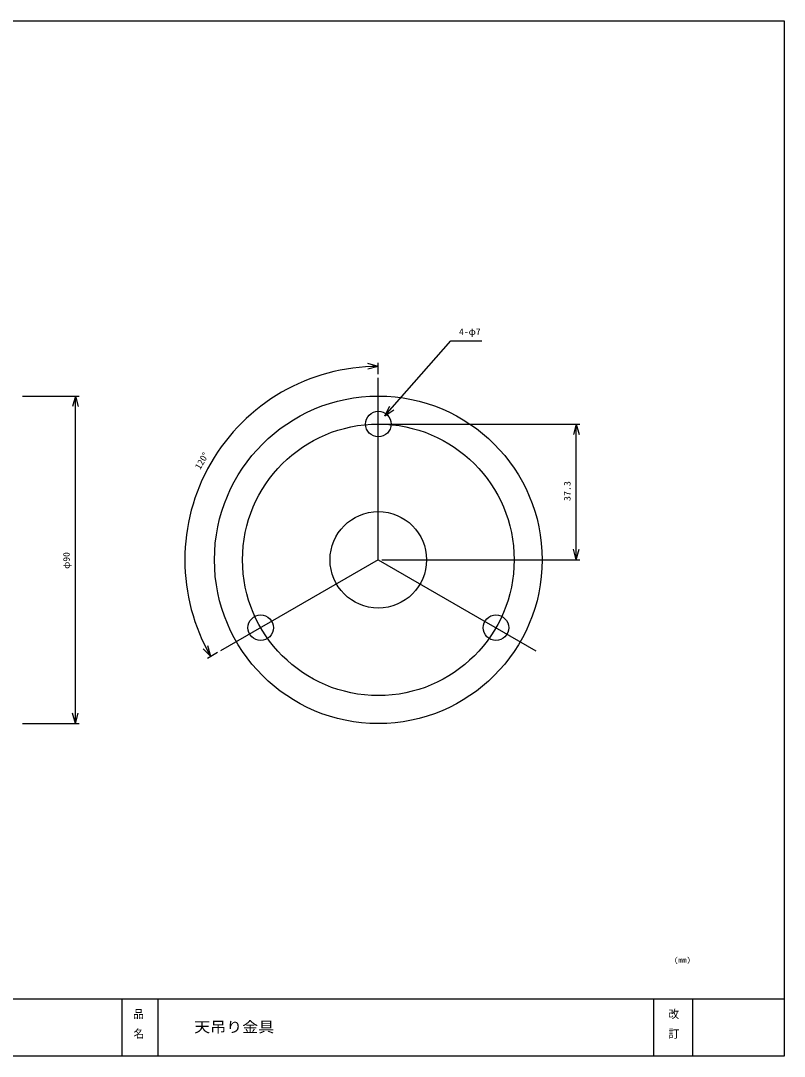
# Model space of a CAD drawing. Units: millimetres on the paper. Extents: x -131 to 294, y -95 to 190.
# Drawn here: x 84.8 to 294.5, y -94.9 to 189.6 of the extents above; entities that cross this region are included whole.
import ezdxf
from ezdxf.enums import TextEntityAlignment as Align

# ---------------------------------------------------------------- set-up
doc = ezdxf.new("R2010")
doc.units = ezdxf.units.MM
doc.layers.add('0-0_0', color=4, linetype='Continuous')
doc.styles.add('ＭＳ ゴシック', font='')
doc.styles.get('ＭＳ ゴシック').set_extended_font_data('MS Gothic')

msp = doc.modelspace()

# ---------------------------------------------------------------- linework, layer by layer
at = {"layer": '0-0_0'}
for p, q in [((184.755, 81.026), (202.883, 101.687)), ((202.883, 101.687), (211.407, 101.687)), ((182.966, 94.628), (180.068, 95.404)), ((182.966, 94.628), (180.068, 93.852)), ((182.966, 92.486), (182.966, 95.628)), ((182.966, 41.486), (182.966, 91.486)), ((85.256, 86.486), (100.783, 86.486)), ((99.783, 86.486), (99.007, 83.588)), ((99.783, -3.514), (99.783, 86.486)), ((99.783, 86.486), (100.56, 83.588)), ((184.755, 81.026), (186.083, 83.716)), ((184.755, 81.026), (187.25, 82.692)), ((183.965, 78.786), (238.306, 78.786)), ((237.306, 78.786), (236.53, 75.888)), ((237.306, 41.486), (237.306, 78.786)), ((237.306, 78.786), (238.083, 75.888)), ((237.306, 41.486), (236.53, 44.384)), ((237.306, 41.486), (238.083, 44.384)), ((182.966, 41.486), (139.664, 16.486)), ((182.966, 41.486), (226.267, 16.486)), ((183.965, 41.486), (238.306, 41.486)), ((136.943, 14.915), (136.167, 17.813)), ((136.943, 14.915), (134.822, 17.037)), ((138.798, 15.986), (136.077, 14.415)), ((99.783, -3.514), (99.007, -0.616)), ((99.783, -3.514), (100.56, -0.616)), ((85.256, -3.514), (100.783, -3.514)), ((294.455, -79.193), (-130.955, -79.187)), ((112.514, -79.439), (112.514, -94.919)), ((122.389, -79.439), (122.389, -94.919)), ((258.562, -79.439), (258.562, -94.919)), ((269.231, -79.439), (269.231, -94.919))]:
    msp.add_line(p, q, dxfattribs=at)
msp.add_lwpolyline([(-130.955, 189.607), (294.455, 189.607), (294.455, -94.919), (-130.955, -94.919)], close=True, dxfattribs=at)
for centre, radius in [((182.966, 41.486), 45), ((182.966, 78.786), 3.5), ((182.966, 41.486), 37.3), ((182.966, 41.486), 13.25), ((150.663, 22.836), 3.5), ((215.268, 22.836), 3.5)]:
    msp.add_circle(centre, radius, dxfattribs=at)
msp.add_arc((182.966, 41.486), 53.142, 90, 209.99998, dxfattribs=at)

# ---------------------------------------------------------------- texts
at = {"layer": '0-0_0', "style": 'ＭＳ ゴシック'}
for s, height, width, p in [('4-φ7', 1.833, 1.05, (205.145, 102.687)), ('(mm)', 1.466, 1.1, (264.175, -69.621)), ('天吊り金具', 2.933, 1.1, (132.38, -89.223))]:
    msp.add_text(s, height=height, dxfattribs=dict(at, width=width)).set_placement(p, align=Align.BOTTOM_LEFT)
for s, rotation, width, p in [('120°', 60, 1.05, (134.515, 65.851)), ('37.3', 90, 1.1, (236.306, 57.636)), ('φ90', 90, 1.05, (98.783, 38.986))]:
    msp.add_text(s, height=1.833, rotation=rotation, dxfattribs=dict(at, width=width)).set_placement(p, align=Align.BOTTOM_LEFT)
for s, p in [('品', (115.603, -85.084)), ('改', (262.548, -85.084)), ('名', (115.709, -90.498)), ('訂', (262.654, -90.498))]:
    msp.add_text(s, height=2.199, dxfattribs=at).set_placement(p, align=Align.BOTTOM_LEFT)

doc.saveas('drawing.dxf')
